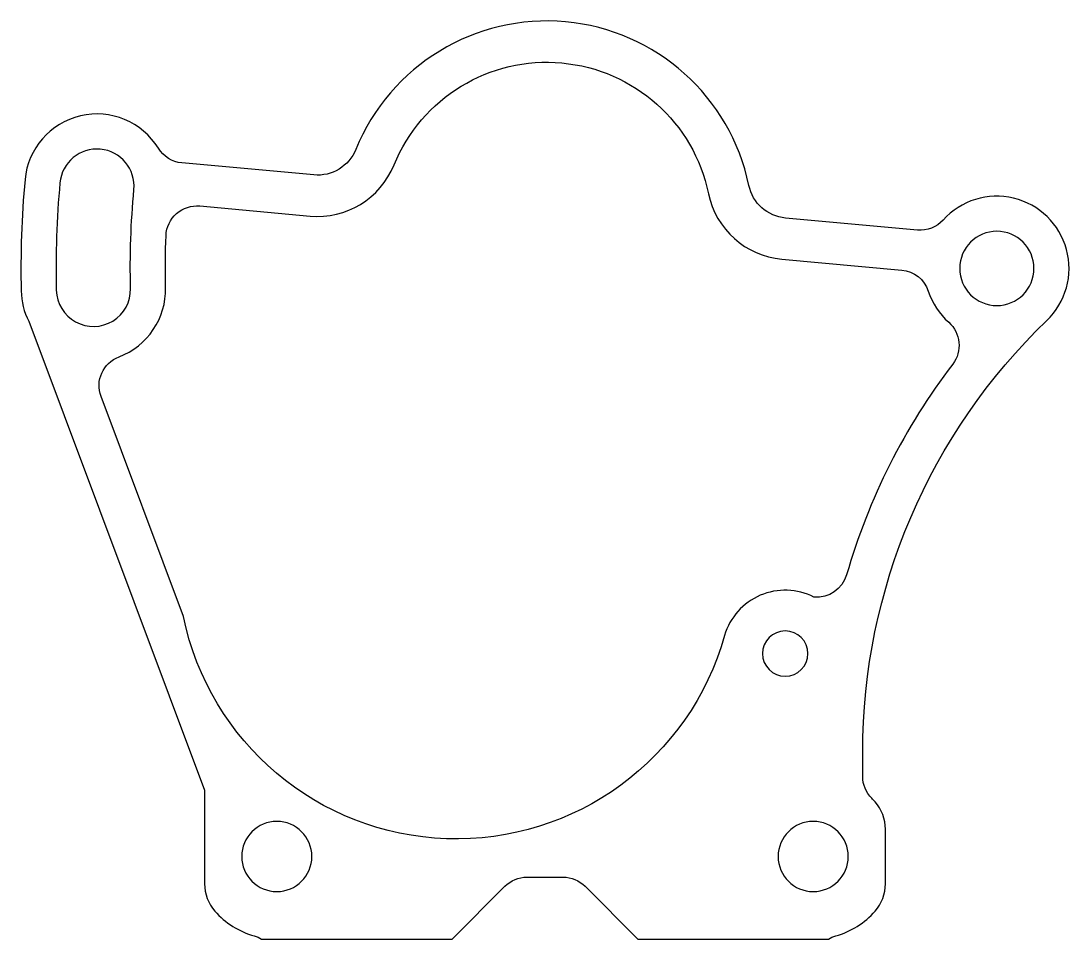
# Model space of a CAD drawing. Header units: millimetres. Extents: x -19.6 to 31.2, y 179.4 to 223.9.
import ezdxf

# ---------------------------------------------------------------- set-up
doc = ezdxf.new("R2010")
doc.units = ezdxf.units.MM
doc.layers.get('0').update_dxf_attribs({"linetype": 'CONTINUOUS'})

msp = doc.modelspace()

# ---------------------------------------------------------------- linework, layer by layer
for points in [[(-7.946, 179.405), (1.291, 179.405), (3.851, 181.965, -0.198912), (4.912, 182.405), (6.669, 182.405, -0.198912), (7.73, 181.965), (10.291, 179.405), (19.528, 179.405, -0.064422), (19.882, 179.556, 0.143941), (21.791, 180.759, 0.182676), (22.291, 182.082), (22.291, 184.728, 0.182676), (21.791, 186.05, 0.014965), (21.627, 186.225, -0.198182), (21.191, 187.283), (21.191, 188.453, -0.204302), (30.114, 209.379, 1.036417), (25.093, 214.251, -0.236068), (23.844, 213.762), (17.449, 214.346, -0.329958), (15.672, 215.931, 0.740539), (-3.379, 217.671, -0.329958), (-5.413, 216.435), (-11.808, 217.019, -0.236082), (-12.948, 217.726, 0.720778), (-19.413, 216.207, 0.028562), (-19.597, 210.811, 0.109404), (-19.235, 209.341), (-10.709, 186.615), (-10.709, 182.082, 0.182676), (-10.209, 180.759, 0.143941), (-8.3, 179.556, -0.064422)], [(18.825, 195.976, 0.467491), (14.493, 194.122, -0.786734), (-11.733, 195.037), (-15.729, 205.69, -0.413188), (-14.857, 207.619, 0.317987), (-12.599, 210.973, -0.015662), (-12.578, 213.497, -0.4294), (-10.943, 214.931), (-5.595, 214.443, 0.329958), (-1.527, 216.917, -0.740539), (13.714, 215.524, 0.329958), (17.267, 212.355), (23.082, 211.824, -0.298217), (24.369, 210.802, 0.131056), (25.359, 209.295, -0.391837), (25.552, 207.266, 0.093017), (20.408, 197.053, -0.360465)], [(-17.72, 216.053, 0.028562), (-17.897, 210.85, 1), (-14.298, 210.934, -0.028562), (-14.135, 215.725, 1)]]:
    msp.add_lwpolyline(points, format="xyb", close=True)
at = {"extrusion": (-2.53991e-31, 1.57772e-30, -1)}
msp.add_circle((-27.691, 211.905), 1.8, dxfattribs=at)
at = {"extrusion": (1.46497e-15, 0, -1)}
msp.add_circle((-17.434, 193.238), 1.1, dxfattribs=at)
at = {"extrusion": (1.40946e-15, 1.57772e-30, -1)}
for centre in [(7.209, 183.405), (-18.791, 183.405)]:
    msp.add_circle(centre, 1.7, dxfattribs=at)

doc.saveas('drawing.dxf')
